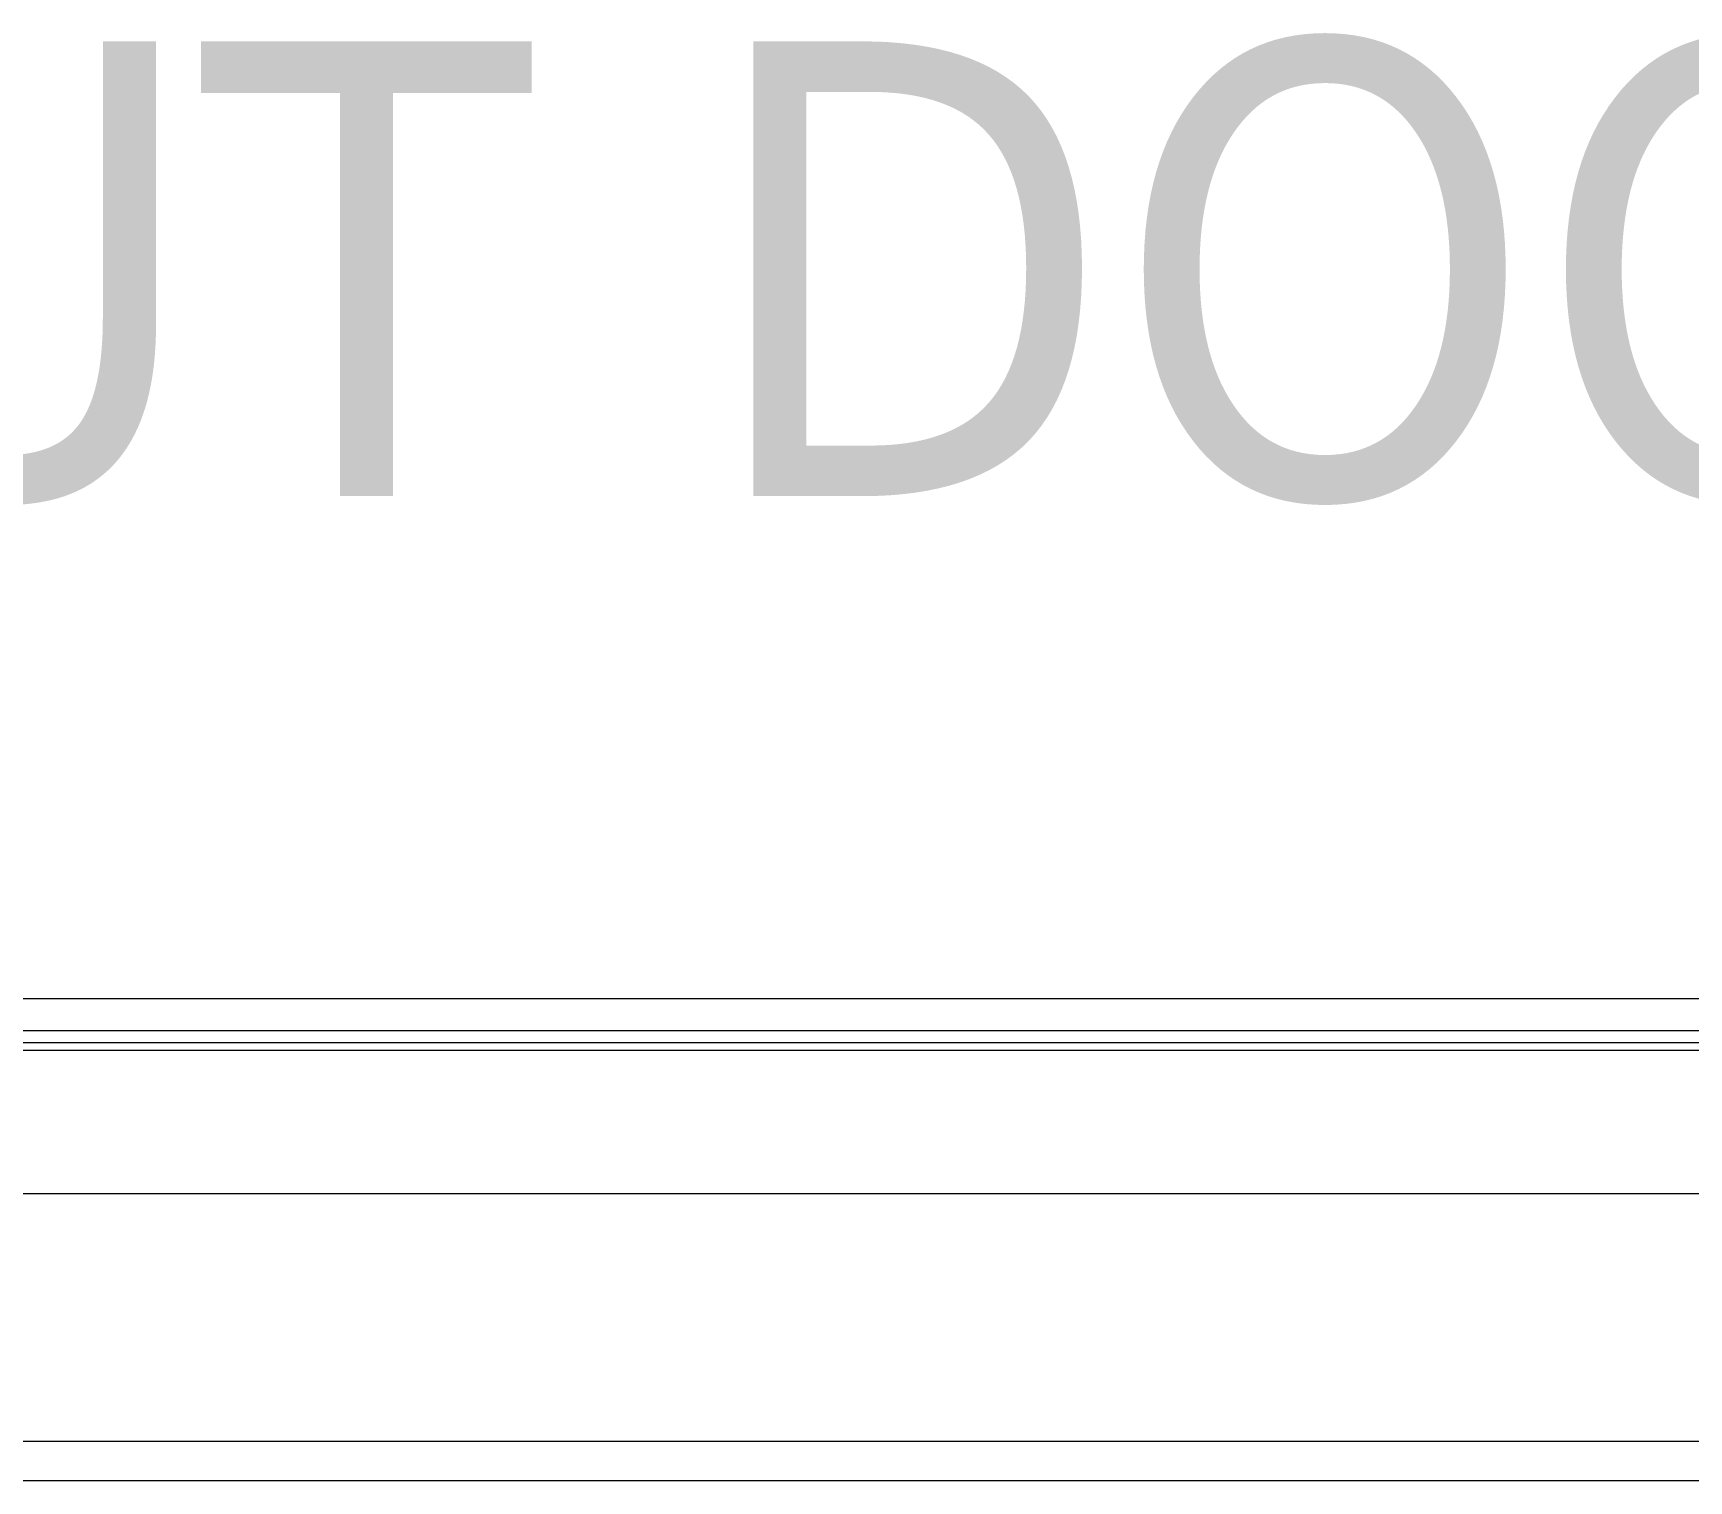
# Model space of a CAD drawing. Header units: millimetres. Extents: x 4137 to 6698, y 1400 to 3585.
# Drawn here: x 6177.1 to 6384.7, y 3403.8 to 3585.3 of the extents above; entities that cross this region are included whole.
import ezdxf
from ezdxf.enums import TextEntityAlignment as Align

# ---------------------------------------------------------------- set-up
doc = ezdxf.new("R2010")
doc.units = ezdxf.units.MM
doc.layers.add('000-PI-Oprema', color=30, linetype='Continuous', lineweight=5)
doc.layers.add('0_1', color=7, linetype='Continuous', lineweight=0)
doc.layers.add('000-PI-ORMAR', color=2, linetype='Continuous')
doc.styles.add('Tahoma', font='tahoma.ttf')

msp = doc.modelspace()

# ---------------------------------------------------------------- linework, layer by layer
at = {"layer": '000-PI-Oprema', "color": 0, "linetype": 'ByBlock', "lineweight": 0, "ltscale": 0.25}
for p, q in [((5955.46, 3439.83), (6493.46, 3439.83)), ((6493.46, 3403.83), (5955.46, 3403.83))]:
    msp.add_line(p, q, dxfattribs=at)
at = {"layer": '000-PI-ORMAR', "color": 0, "linetype": 'ByBlock', "lineweight": 0}
for p, q in [((5840.7, 3464.28), (6608.2, 3464.28)), ((5840.7, 3460.28), (6608.2, 3460.28)), ((5840.7, 3458.78), (6608.2, 3458.78)), ((6620.46, 3457.78), (5828.46, 3457.78)), ((6529.95, 3408.78), (5918.95, 3408.78))]:
    msp.add_line(p, q, dxfattribs=at)

# ---------------------------------------------------------------- texts
at = {"layer": '0_1', "color": 0, "linetype": 'ByBlock', "lineweight": 0, "style": 'Tahoma'}
msp.add_text('VISTA DI FRONTE SENZA PORTE/   FRONT VIEW WITHOUT DOORS', height=57, dxfattribs=at).set_placement((5407.99, 3555.74), align=Align.MIDDLE_CENTER)

doc.saveas('drawing.dxf')
